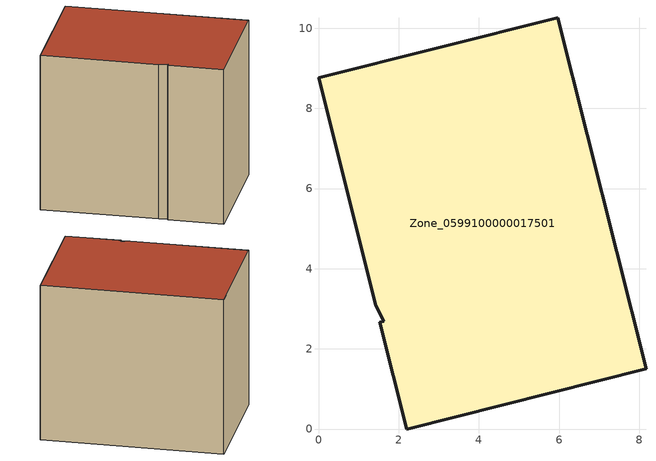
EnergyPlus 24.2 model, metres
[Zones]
Zone_0599100000017501
 floor ground (C_G): 5.97,10.26 8.17,1.5 2.2,0 1.53,2.67 1.63,2.69 1.42,3.09 0,8.76 z0
 wall outside (C_F): 8.17,1.5 5.97,10.26 0,8.76 1.42,3.09 1.63,2.69 1.53,2.67 2.2,0 8.17,1.5 z0:8.12
 roof outside (C_R): 1.63,2.69 1.53,2.67 2.2,0 8.17,1.5 5.97,10.26 0,8.76 1.42,3.09 z8.12
[BUILDING]
Pand.0599100000017501: North Axis=0; Terrain=City; Loads Convergence Tolerance Value=0.04; Temperature Convergence Tolerance Value=0.4; Solar Distribution=FullExterior; Maximum Number of Warmup Days=25; Minimum Number of Warmup Days=1
[Site:Location]
Rotterdam.The.Hague.AP_ZH_NLD Design_Conditions: Latitude=51.96; Longitude=4.45; Time Zone=1; Elevation=-4.5
[SITE:GROUNDTEMPERATURE:BUILDINGSURFACE]
18, 18, 18, 18, 18, 18, 18, 18, 18, 18, 18, 18
[MATERIAL] Thermal Absorptance=0.9; Solar Absorptance=0.7; Visible Absorptance=0.7
Name | Roughness | Thickness | Conductivity | Density | Specific Heat
G.TC.1965-1974 | MediumSmooth | 0.15 | 0.882353 | 540 | 1210
F.TC.1965-1974 | Rough | 0.3 | 0.697674 | 1920 | 840
R.TC.1965-1974 | MediumRough | 0.2 | 0.232558 | 1500 | 1000
[CONSTRUCTION]
C_G: G.TC.1965-1974
C_F: F.TC.1965-1974
C_R: R.TC.1965-1974
[ZONE]
Zone_0599100000017501: Type=1; Multiplier=1; Ceiling Height=Autocalculate; Volume=Autocalculate; Floor Area=autocalculate; Part of Total Floor Area=Yes
[ZONEINFILTRATION:DESIGNFLOWRATE]
Infil_Zone_0599100000017501: Zone or ZoneList or Space or SpaceList=Zone_0599100000017501; Schedule=AlwaysOn; Design Flow Rate Calculation Method=Flow/Area; Flow Rate per Floor Area=0.003; Constant Term Coefficient=1; Temperature Term Coefficient=0; Velocity Term Coefficient=0; Velocity Squared Term Coefficient=0
[HVACTEMPLATE:ZONE:IDEALLOADSAIRSYSTEM]
Zone_0599100000017501: Maximum Heating Supply Air Temperature=50; Minimum Cooling Supply Air Temperature=13; Maximum Heating Supply Air Humidity Ratio=0.0156; Minimum Cooling Supply Air Humidity Ratio=0.0077; Heating Limit=NoLimit; Cooling Limit=NoLimit; Dehumidification Control Type=ConstantSensibleHeatRatio; Cooling Sensible Heat Ratio=0.7; Dehumidification Setpoint=60; Humidification Control Type=None; Humidification Setpoint=30; Outdoor Air Method=None; Outdoor Air Flow Rate per Person=0.00944; Outdoor Air Flow Rate per Zone Floor Area=0; Outdoor Air Flow Rate per Zone=0; Demand Controlled Ventilation Type=None; Outdoor Air Economizer Type=NoEconomizer; Heat Recovery Type=None; Sensible Heat Recovery Effectiveness=0.7; Latent Heat Recovery Effectiveness=0.65
[ZONECONTROL:THERMOSTAT]
ThermostatControl_Zone_0599100000017501: Zone or ZoneList=Zone_0599100000017501; Control Type Schedule=DualSetpointControlType; Control 1=Thermostat_Zone_0599100000017501; Temperature Difference Between Cutout And Setpoint=0
[THERMOSTATSETPOINT:DUALSETPOINT]
Thermostat_Zone_0599100000017501: Heating Setpoint Temperature Schedule=HeatingSetpoint_Zone_0599100000017501; Cooling Setpoint Temperature Schedule=CoolingSetpoint_Zone_0599100000017501
[SCHEDULE:COMPACT]
HeatingSetpoint_Zone_0599100000017501: Through: 12/31, For: AllDays, Until: 24:00, 21
CoolingSetpoint_Zone_0599100000017501: Through: 12/31, For: AllDays, Until: 24:00, 24
DualSetpointControlType: Through: 12/31, For: AllDays, Until: 24:00, 4
AlwaysOn: Through: 12/31, For: AllDays, Until: 24:00, 1
